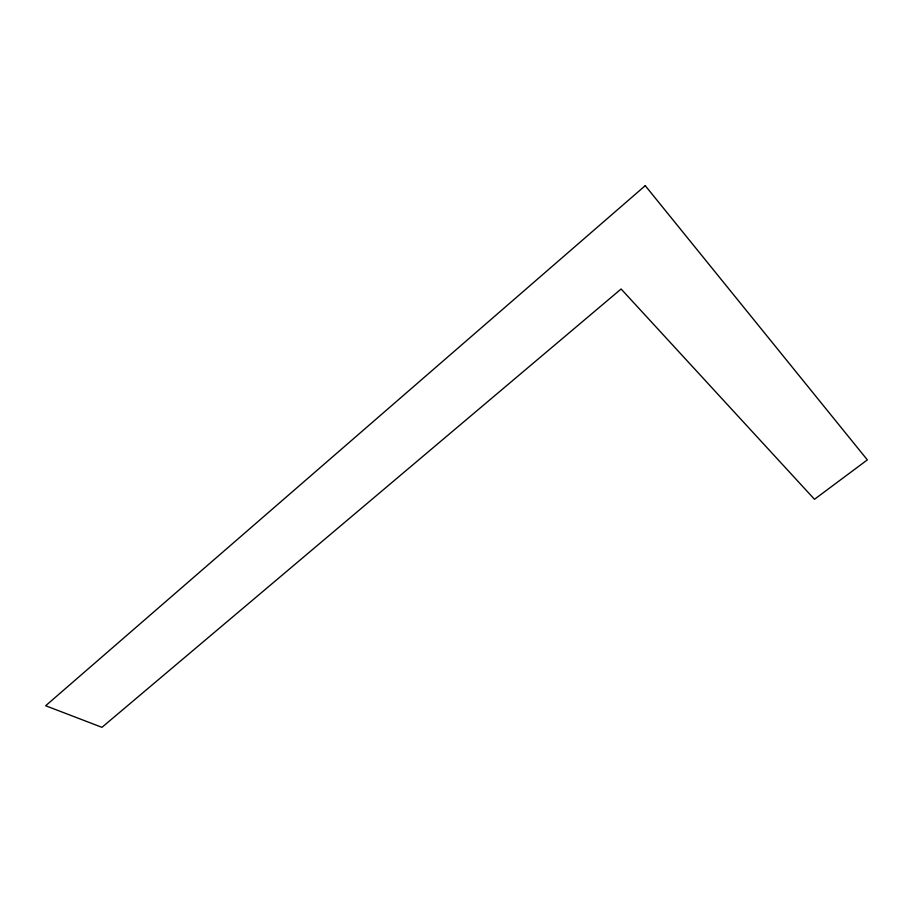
<?xml version="1.0" encoding="UTF-8"?>
<svg xmlns="http://www.w3.org/2000/svg" width="913" height="913" viewBox="0 0 913 913"><rect width="100%" height="100%" fill="white"/><g stroke="black" fill="none" stroke-linecap="round" stroke-linejoin="round"><path stroke-width="1.37" d="M645.24 185.67L45.65 705.749L101.948 727.33L621.114 288.999L814.476 499.285L867.35 459.89L645.24 185.67"/></g></svg>
